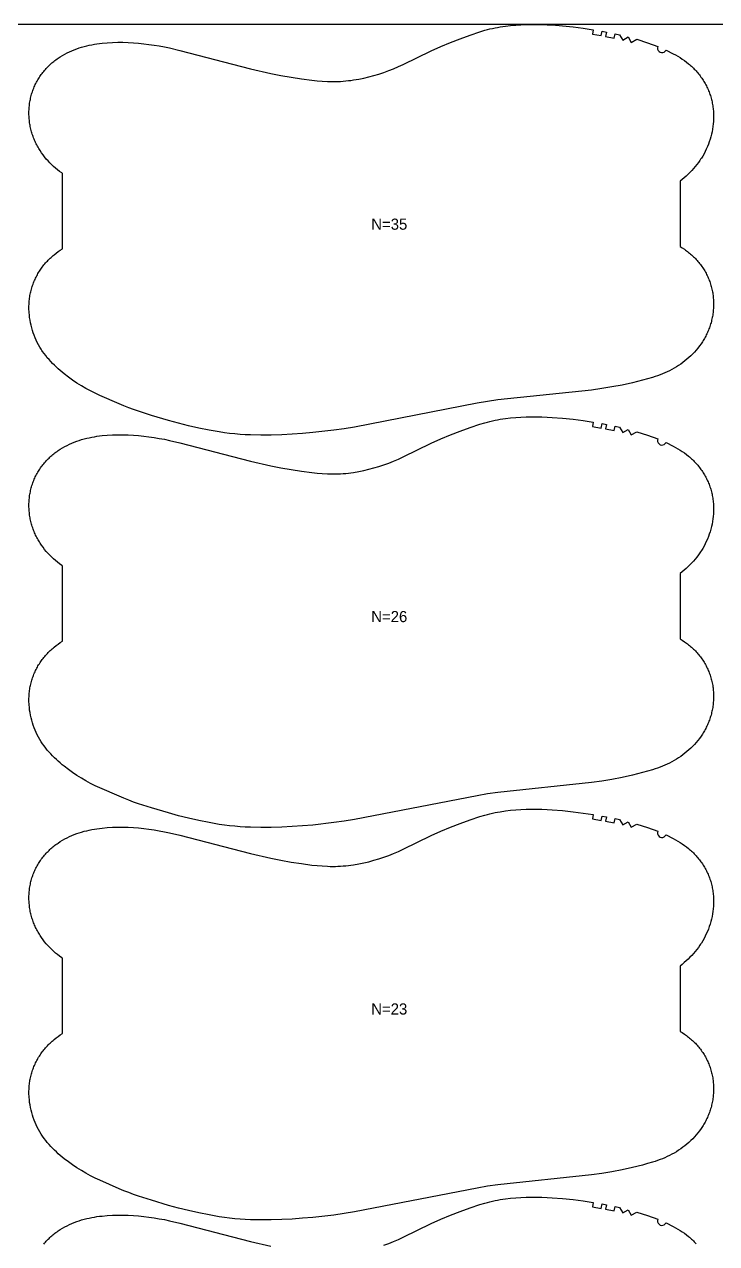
# Model space of a CAD drawing. Header units: inches. Extents: x 0 to 1865, y 0 to 1063.
# Drawn here: x 309 to 620, y 516 to 1063 of the extents above; entities that cross this region are included whole.
import ezdxf

# ---------------------------------------------------------------- set-up
doc = ezdxf.new("R2010")
doc.units = ezdxf.units.IN

msp = doc.modelspace()

# ---------------------------------------------------------------- linework, layer by layer
at = {"layer": '1'}
for points in [[(0, 0), (1864.8753, 0), (1864.8753, 1063.1122), (0, 1063.1122), (0, 0)], [(597.534, 1051.607), (600.7956, 1049.962), (601.8212, 1049.3922), (602.8342, 1048.8001), (603.8324, 1048.1841), (604.8136, 1047.5427), (605.7755, 1046.8743), (606.7159, 1046.1775), (607.6324, 1045.4507), (608.0811, 1045.0755), (608.523, 1044.6923), (608.9578, 1044.3009), (609.3854, 1043.9014), (609.8056, 1043.4939), (610.2183, 1043.0786), (610.6231, 1042.6556), (611.0201, 1042.2251), (611.4091, 1041.7872), (611.7897, 1041.342), (612.162, 1040.8897), (612.5257, 1040.4305), (612.8807, 1039.9644), (613.2268, 1039.4917), (613.5638, 1039.0124), (613.8915, 1038.5268), (614.2099, 1038.0349), (614.5187, 1037.537), (614.8177, 1037.0331), (615.107, 1036.5235), (615.3862, 1036.0083), (615.6554, 1035.4878), (615.9145, 1034.9622), (616.1632, 1034.4317), (616.4016, 1033.8964), (616.6296, 1033.3567), (616.8469, 1032.8127), (617.0535, 1032.2645), (617.2494, 1031.7125), (617.4343, 1031.1569), (617.6082, 1030.5977), (617.771, 1030.0353), (617.9226, 1029.4698), (618.0628, 1028.9015), (618.1916, 1028.3305), (618.3091, 1027.7571), (618.4153, 1027.1815), (618.5103, 1026.6039), (618.5941, 1026.0245), (618.6669, 1025.4435), (618.7286, 1024.8612), (618.7795, 1024.2777), (618.8195, 1023.6934), (618.8488, 1023.1083), (618.8674, 1022.5227), (618.8753, 1021.9368), (618.8727, 1021.3509), (618.8597, 1020.7651), (618.8363, 1020.1797), (618.8025, 1019.5949), (618.7044, 1018.4278), (618.566, 1017.265), (618.3881, 1016.1075), (618.1714, 1014.9565), (617.9165, 1013.813), (617.6243, 1012.6782), (617.2954, 1011.553), (616.9305, 1010.4387), (616.5302, 1009.3363), (616.0948, 1008.2473), (615.6245, 1007.1732), (615.1194, 1006.1155), (614.5796, 1005.0758), (614.0053, 1004.0554), (613.3966, 1003.0559), (613.0795, 1002.5645), (612.7538, 1002.0789), (612.0773, 1001.1254), (611.369, 1000.1951), (610.6312, 999.2872), (609.8662, 998.401), (609.0763, 997.5358), (608.2638, 996.6907), (607.4309, 995.8651), (606.5798, 995.0583), (605.7128, 994.2694), (604.8306, 993.498), (603.9341, 992.7436), (603.8753, 992.6959), (603.8753, 963.4129), (604.8041, 962.8454), (605.7826, 962.2006), (606.2631, 961.8655), (606.7376, 961.522), (607.2058, 961.1701), (607.6675, 960.8099), (608.1225, 960.4412), (608.5705, 960.0642), (609.0115, 959.6788), (609.445, 959.2851), (609.871, 958.8831), (610.2892, 958.4729), (610.6995, 958.0547), (611.1016, 957.6286), (611.4953, 957.1948), (611.8805, 956.7534), (612.2571, 956.3046), (612.6247, 955.8485), (612.9832, 955.3853), (613.3324, 954.9152), (613.6721, 954.4382), (614.0021, 953.9545), (614.3223, 953.4643), (614.6324, 952.9677), (614.9323, 952.4649), (615.2218, 951.9561), (615.5006, 951.4413), (615.7688, 950.9209), (616.0262, 950.395), (616.2729, 949.8639), (616.5087, 949.3278), (616.7336, 948.7871), (616.9475, 948.2418), (617.1505, 947.6924), (617.3424, 947.1389), (617.5232, 946.5817), (617.6928, 946.0209), (617.8511, 945.4569), (617.9982, 944.8899), (618.134, 944.32), (618.2584, 943.7476), (618.3713, 943.1729), (618.4728, 942.5961), (618.5628, 942.0175), (618.6414, 941.4372), (618.7086, 940.8555), (618.7644, 940.2725), (618.809, 939.6886), (618.8423, 939.1039), (618.8644, 938.5185), (618.8753, 937.9329), (618.8751, 937.347), (618.8638, 936.7613), (618.8414, 936.1758), (618.808, 935.5908), (618.7636, 935.0065), (618.7082, 934.4231), (618.642, 933.8408), (618.5649, 933.2599), (618.4769, 932.6805), (618.3782, 932.1029), (618.2687, 931.5273), (618.1485, 930.9538), (618.0176, 930.3828), (617.876, 929.8143), (617.7238, 929.2486), (617.5611, 928.686), (617.3878, 928.1266), (617.204, 927.5706), (617.0098, 927.0183), (616.805, 926.4698), (616.5899, 925.9254), (616.3645, 925.3853), (616.1287, 924.8497), (615.8826, 924.3188), (615.6265, 923.7926), (615.3604, 923.2713), (615.0846, 922.7551), (614.7993, 922.2439), (614.5047, 921.7379), (614.2009, 921.2373), (613.8882, 920.742), (613.2367, 919.768), (612.5518, 918.8168), (611.8349, 917.8891), (611.0877, 916.9858), (610.3116, 916.1077), (609.5076, 915.2553), (608.6769, 914.4292), (607.8203, 913.6301), (606.9389, 912.8586), (606.0337, 912.1153), (605.1057, 911.4007), (604.1559, 910.7156), (603.1854, 910.0602), (602.1953, 909.4346), (601.187, 908.8385), (600.1617, 908.2717), (599.1207, 907.734), (598.0654, 907.2251), (596.9968, 906.7447), (595.9164, 906.2927), (594.8254, 905.8684), (593.725, 905.4696), (592.6163, 905.0935), (591.5004, 904.7374), (589.252, 904.0748), (586.9889, 903.4602), (582.4426, 902.3205), (577.8701, 901.3022), (573.2684, 900.4182), (568.6421, 899.6721), (563.9976, 899.0565), (522.0631, 894.5834), (517.4271, 893.9016), (512.8078, 893.1126), (457.6061, 882.3913), (452.977, 881.6654), (448.335, 881.0219), (439.026, 879.9403), (434.3577, 879.5341), (429.6822, 879.2211), (425.0019, 878.9958), (420.3178, 878.8591), (415.6315, 878.82), (410.9468, 878.9126), (408.6065, 879.0203), (406.2687, 879.1724), (403.9344, 879.3701), (401.6045, 879.6146), (399.28, 879.9065), (396.9613, 880.2428), (392.3422, 881.0338), (387.7488, 881.9592), (383.179, 882.9956), (378.6311, 884.125), (374.1076, 885.347), (366.4702, 887.6261), (360.6761, 889.4986), (358.4633, 890.268), (356.2667, 891.0796), (354.089, 891.9397), (351.9263, 892.8387), (343.3352, 896.5943), (341.2128, 897.5859), (339.1181, 898.6316), (337.0593, 899.7463), (335.0384, 900.9298), (333.0559, 902.1782), (331.1123, 903.4873), (329.2091, 904.8546), (327.3512, 906.2824), (326.4412, 907.0202), (325.5447, 907.7746), (324.6626, 908.546), (323.7955, 909.3349), (322.9445, 910.1418), (322.1115, 910.9674), (321.299, 911.8124), (320.5091, 912.6776), (319.7441, 913.5638), (319.0063, 914.4717), (318.298, 915.402), (317.6215, 916.3555), (317.2958, 916.8411), (316.9787, 917.3325), (316.37, 918.332), (315.7958, 919.3524), (315.256, 920.3922), (314.7508, 921.4499), (314.2805, 922.5239), (313.8451, 923.6129), (313.4449, 924.7153), (313.08, 925.8296), (312.751, 926.9548), (312.4588, 928.0896), (312.2039, 929.2331), (311.9872, 930.3841), (311.8093, 931.5416), (311.6709, 932.7044), (311.5728, 933.8715), (311.5391, 934.4564), (311.5156, 935.0418), (311.5026, 935.6275), (311.5, 936.2134), (311.508, 936.7993), (311.5265, 937.3849), (311.5558, 937.97), (311.5958, 938.5544), (311.6467, 939.1378), (311.7085, 939.7201), (311.7812, 940.3011), (311.8651, 940.8805), (311.96, 941.4581), (312.0662, 942.0337), (312.1837, 942.6071), (312.3125, 943.1781), (312.4527, 943.7464), (312.6043, 944.3119), (312.7671, 944.8743), (312.941, 945.4335), (313.126, 945.9892), (313.3218, 946.5412), (313.5284, 947.0893), (313.7458, 947.6333), (313.9737, 948.1731), (314.2121, 948.7083), (314.4608, 949.2388), (314.7199, 949.7644), (314.9891, 950.2849), (315.2684, 950.8001), (315.5576, 951.3097), (315.8566, 951.8136), (316.1654, 952.3116), (316.4838, 952.8034), (316.8115, 953.2891), (317.1485, 953.7683), (317.4946, 954.241), (317.8496, 954.7071), (318.2133, 955.1663), (318.5856, 955.6186), (318.9663, 956.0638), (319.3552, 956.5017), (319.7522, 956.9322), (320.1571, 957.3552), (320.5697, 957.7705), (320.9899, 958.178), (321.4175, 958.5776), (321.8523, 958.969), (322.2942, 959.3522), (322.7429, 959.7273), (323.6595, 960.4541), (324.5998, 961.1509), (325.5617, 961.8193), (326.5, 962.4327), (326.5, 996.2495), (326.2194, 996.4389), (325.2696, 997.1241), (324.3416, 997.8387), (323.4364, 998.582), (322.555, 999.3535), (321.6984, 1000.1526), (320.8677, 1000.9787), (320.0637, 1001.8311), (319.2876, 1002.7092), (318.5404, 1003.6125), (317.8236, 1004.5402), (317.1386, 1005.4914), (316.4871, 1006.4654), (316.1744, 1006.9607), (315.8707, 1007.4613), (315.576, 1007.9673), (315.2907, 1008.4785), (315.0149, 1008.9947), (314.7489, 1009.516), (314.4927, 1010.0421), (314.2466, 1010.5731), (314.0108, 1011.1087), (313.7854, 1011.6488), (313.5703, 1012.1932), (313.3656, 1012.7417), (313.1713, 1013.294), (312.9875, 1013.85), (312.8142, 1014.4094), (312.6515, 1014.972), (312.4993, 1015.5377), (312.3578, 1016.1061), (312.2269, 1016.6772), (312.1066, 1017.2507), (311.9971, 1017.8263), (311.8984, 1018.4039), (311.8105, 1018.9833), (311.7334, 1019.5642), (311.6671, 1020.1465), (311.6118, 1020.7298), (311.5674, 1021.3141), (311.534, 1021.8992), (311.5116, 1022.4846), (311.5002, 1023.0704), (311.5, 1023.6562), (311.5109, 1024.2419), (311.533, 1024.8272), (311.5663, 1025.412), (311.6109, 1025.9959), (311.6668, 1026.5789), (311.734, 1027.1606), (311.8125, 1027.7409), (311.9025, 1028.3195), (312.004, 1028.8963), (312.1169, 1029.471), (312.2413, 1030.0434), (312.3771, 1030.6132), (312.5242, 1031.1803), (312.6826, 1031.7443), (312.8522, 1032.3051), (313.0329, 1032.8623), (313.2248, 1033.4157), (313.4278, 1033.9652), (313.6417, 1034.5105), (313.8666, 1035.0512), (314.1024, 1035.5873), (314.3491, 1036.1184), (314.6065, 1036.6442), (314.8747, 1037.1647), (315.1535, 1037.6795), (315.443, 1038.1883), (315.7429, 1038.6911), (316.053, 1039.1877), (316.3732, 1039.6779), (316.7032, 1040.1615), (317.043, 1040.6385), (317.3922, 1041.1087), (317.7507, 1041.5719), (318.1183, 1042.028), (318.4948, 1042.4768), (318.88, 1042.9182), (319.2738, 1043.352), (319.6759, 1043.7781), (320.0861, 1044.1963), (320.5043, 1044.6065), (320.9303, 1045.0085), (321.3639, 1045.4022), (321.8048, 1045.7876), (322.2528, 1046.1646), (322.7078, 1046.5332), (323.1695, 1046.8935), (323.6377, 1047.2454), (324.1122, 1047.5889), (324.5928, 1047.924), (325.5712, 1048.5688), (326.5713, 1049.1798), (327.5913, 1049.7569), (328.6295, 1050.2999), (329.6843, 1050.809), (330.7542, 1051.2845), (331.8382, 1051.7272), (332.9349, 1052.1378), (334.0431, 1052.5168), (335.1616, 1052.8649), (336.289, 1053.1827), (337.4243, 1053.471), (338.5661, 1053.7304), (339.7138, 1053.9623), (340.8666, 1054.1681), (342.0239, 1054.3492), (343.1849, 1054.507), (344.349, 1054.643), (346.6838, 1054.855), (349.0233, 1054.9948), (351.3652, 1055.0655), (353.7077, 1055.0685), (356.0492, 1055.0053), (358.388, 1054.8777), (360.7232, 1054.6902), (363.054, 1054.4479), (365.3794, 1054.1558), (367.6985, 1053.8178), (370.0102, 1053.434), (372.3134, 1053.0034), (374.6066, 1052.5249), (379.1641, 1051.4388), (410.9167, 1043.2039), (420.0589, 1041.1418), (424.6564, 1040.2353), (429.2694, 1039.4121), (433.8967, 1038.6765), (438.5424, 1038.0637), (440.8735, 1037.8181), (443.2093, 1037.6267), (445.5485, 1037.5023), (446.7189, 1037.4692), (447.8897, 1037.4577), (449.0606, 1037.4689), (450.2313, 1037.5029), (451.4013, 1037.5594), (452.5701, 1037.6379), (453.7374, 1037.7383), (454.9027, 1037.8601), (456.0656, 1038.0031), (457.2257, 1038.1668), (459.5358, 1038.555), (461.8318, 1039.0203), (464.1123, 1039.558), (466.3764, 1040.1633), (468.6227, 1040.8325), (470.8486, 1041.5657), (473.0515, 1042.3638), (475.2284, 1043.2281), (477.3781, 1044.1567), (479.5054, 1045.1371), (492.1408, 1051.3022), (496.4202, 1053.2109), (500.7506, 1055.0022), (505.1207, 1056.6913), (509.527, 1058.2874), (513.9724, 1059.775), (516.2166, 1060.4454), (517.3455, 1060.755), (518.4797, 1061.0449), (519.6193, 1061.3132), (520.7639, 1061.5603), (521.9132, 1061.7865), (523.0665, 1061.9925), (525.3834, 1062.3459), (527.7103, 1062.6248), (530.0439, 1062.8341), (532.382, 1062.9803), (534.7232, 1063.0706), (537.0661, 1063.1122), (539.4093, 1063.1108), (541.752, 1063.0677), (544.0933, 1062.9827), (546.4327, 1062.8556), (551.1035, 1062.4817), (555.7627, 1061.9773), (560.3281, 1061.3859), (564.881, 1060.7061), (564.5666, 1058.731), (568.4735, 1058.0725), (568.8254, 1060.0413), (570.7923, 1059.6783), (570.4179, 1057.7136), (574.2851, 1056.9252), (574.7114, 1058.8792), (576.6623, 1058.4392), (578.1265, 1056.0308), (580.5449, 1057.479), (581.945, 1055.0319), (584.4013, 1056.4159), (589.1538, 1054.8679), (593.8659, 1053.2009), (593.7183, 1052.5985), (593.7623, 1051.9799), (593.9938, 1051.4045), (594.3904, 1050.9277), (594.914, 1050.5953), (595.5143, 1050.4393), (596.1335, 1050.4747), (596.7121, 1050.6981), (597.1944, 1051.0881), (597.534, 1051.607)], [(597.534, 875.543), (600.7956, 873.898), (601.8212, 873.3282), (602.8342, 872.7361), (603.8324, 872.1201), (604.8136, 871.4787), (605.7755, 870.8103), (606.7159, 870.1135), (607.6324, 869.3867), (608.0811, 869.0115), (608.523, 868.6283), (608.9578, 868.2369), (609.3854, 867.8374), (609.8056, 867.4299), (610.2183, 867.0146), (610.6231, 866.5916), (611.0201, 866.1611), (611.4091, 865.7232), (611.7897, 865.278), (612.162, 864.8257), (612.5257, 864.3665), (612.8807, 863.9004), (613.2268, 863.4277), (613.5638, 862.9484), (613.8915, 862.4628), (614.2099, 861.9709), (614.5187, 861.473), (614.8177, 860.9691), (615.107, 860.4595), (615.3862, 859.9443), (615.6554, 859.4238), (615.9145, 858.8982), (616.1632, 858.3677), (616.4016, 857.8324), (616.6296, 857.2927), (616.8469, 856.7487), (617.0535, 856.2005), (617.2494, 855.6485), (617.4343, 855.0929), (617.6082, 854.5337), (617.771, 853.9713), (617.9226, 853.4058), (618.0628, 852.8375), (618.1916, 852.2665), (618.3091, 851.6931), (618.4153, 851.1175), (618.5103, 850.5399), (618.5941, 849.9605), (618.6669, 849.3795), (618.7286, 848.7972), (618.7795, 848.2137), (618.8195, 847.6294), (618.8488, 847.0443), (618.8674, 846.4587), (618.8753, 845.8728), (618.8727, 845.2869), (618.8597, 844.7011), (618.8363, 844.1157), (618.8025, 843.5309), (618.7044, 842.3638), (618.566, 841.201), (618.3881, 840.0435), (618.1714, 838.8925), (617.9165, 837.749), (617.6243, 836.6142), (617.2954, 835.489), (616.9305, 834.3747), (616.5302, 833.2723), (616.0948, 832.1833), (615.6245, 831.1092), (615.1194, 830.0515), (614.5796, 829.0118), (614.0053, 827.9914), (613.3966, 826.9919), (613.0795, 826.5005), (612.7538, 826.0149), (612.0773, 825.0614), (611.369, 824.1311), (610.6312, 823.2232), (609.8662, 822.337), (609.0763, 821.4718), (608.2638, 820.6267), (607.4309, 819.8011), (606.5798, 818.9943), (605.7128, 818.2054), (604.8306, 817.434), (603.9341, 816.6796), (603.8753, 816.6319), (603.8753, 787.3489), (604.8041, 786.7814), (605.7826, 786.1366), (606.2631, 785.8015), (606.7376, 785.458), (607.2058, 785.1061), (607.6675, 784.7459), (608.1225, 784.3772), (608.5705, 784.0002), (609.0115, 783.6148), (609.445, 783.2211), (609.871, 782.8191), (610.2892, 782.4089), (610.6995, 781.9907), (611.1016, 781.5646), (611.4953, 781.1308), (611.8805, 780.6894), (612.2571, 780.2406), (612.6247, 779.7845), (612.9832, 779.3213), (613.3324, 778.8512), (613.6721, 778.3742), (614.0021, 777.8905), (614.3223, 777.4003), (614.6324, 776.9037), (614.9323, 776.4009), (615.2218, 775.8921), (615.5006, 775.3773), (615.7688, 774.8569), (616.0262, 774.331), (616.2729, 773.7999), (616.5087, 773.2638), (616.7336, 772.7231), (616.9475, 772.1778), (617.1505, 771.6284), (617.3424, 771.0749), (617.5232, 770.5177), (617.6928, 769.9569), (617.8511, 769.3929), (617.9982, 768.8259), (618.134, 768.256), (618.2584, 767.6836), (618.3713, 767.1089), (618.4728, 766.5321), (618.5628, 765.9535), (618.6414, 765.3732), (618.7086, 764.7915), (618.7644, 764.2085), (618.809, 763.6246), (618.8423, 763.0399), (618.8644, 762.4545), (618.8753, 761.8689), (618.8751, 761.283), (618.8638, 760.6973), (618.8414, 760.1118), (618.808, 759.5268), (618.7636, 758.9425), (618.7082, 758.3591), (618.642, 757.7768), (618.5649, 757.1959), (618.4769, 756.6165), (618.3782, 756.0389), (618.2687, 755.4633), (618.1485, 754.8898), (618.0176, 754.3188), (617.876, 753.7503), (617.7238, 753.1846), (617.5611, 752.622), (617.3878, 752.0626), (617.204, 751.5066), (617.0098, 750.9543), (616.805, 750.4058), (616.5899, 749.8614), (616.3645, 749.3213), (616.1287, 748.7857), (615.8826, 748.2548), (615.6265, 747.7286), (615.3604, 747.2073), (615.0846, 746.6911), (614.7993, 746.1799), (614.5047, 745.6739), (614.2009, 745.1733), (613.8882, 744.678), (613.2367, 743.704), (612.5518, 742.7528), (611.8349, 741.8251), (611.0877, 740.9218), (610.3116, 740.0437), (609.5076, 739.1913), (608.6769, 738.3652), (607.8203, 737.5661), (606.9389, 736.7946), (606.0337, 736.0513), (605.1057, 735.3367), (604.1559, 734.6516), (603.1854, 733.9962), (602.1953, 733.3706), (601.187, 732.7745), (600.1617, 732.2077), (599.1207, 731.67), (598.0654, 731.1611), (596.9968, 730.6807), (595.9164, 730.2287), (594.8254, 729.8044), (593.725, 729.4056), (592.6163, 729.0295), (591.5004, 728.6734), (589.252, 728.0108), (586.9889, 727.3962), (582.4426, 726.2565), (577.8701, 725.2382), (573.2684, 724.3542), (568.6421, 723.6081), (563.9976, 722.9925), (522.0631, 718.5194), (517.4271, 717.8376), (512.8078, 717.0486), (457.6061, 706.3273), (452.977, 705.6014), (448.335, 704.9579), (439.026, 703.8763), (434.3577, 703.4701), (429.6822, 703.1571), (425.0019, 702.9318), (420.3178, 702.7951), (415.6315, 702.756), (410.9468, 702.8486), (408.6065, 702.9563), (406.2687, 703.1084), (403.9344, 703.3061), (401.6045, 703.5506), (399.28, 703.8425), (396.9613, 704.1788), (392.3422, 704.9698), (387.7488, 705.8952), (383.179, 706.9316), (378.6311, 708.061), (374.1076, 709.283), (366.4702, 711.5621), (360.6761, 713.4346), (358.4633, 714.204), (356.2667, 715.0156), (354.089, 715.8757), (351.9263, 716.7747), (343.3352, 720.5303), (341.2128, 721.5219), (339.1181, 722.5676), (337.0593, 723.6823), (335.0384, 724.8658), (333.0559, 726.1142), (331.1123, 727.4233), (329.2091, 728.7906), (327.3512, 730.2184), (326.4412, 730.9562), (325.5447, 731.7106), (324.6626, 732.482), (323.7955, 733.2709), (322.9445, 734.0778), (322.1115, 734.9034), (321.299, 735.7484), (320.5091, 736.6136), (319.7441, 737.4998), (319.0063, 738.4077), (318.298, 739.338), (317.6215, 740.2915), (317.2958, 740.7771), (316.9787, 741.2685), (316.37, 742.268), (315.7958, 743.2884), (315.256, 744.3282), (314.7508, 745.3859), (314.2805, 746.4599), (313.8451, 747.5489), (313.4449, 748.6513), (313.08, 749.7656), (312.751, 750.8908), (312.4588, 752.0256), (312.2039, 753.1691), (311.9872, 754.3201), (311.8093, 755.4776), (311.6709, 756.6404), (311.5728, 757.8075), (311.5391, 758.3924), (311.5156, 758.9778), (311.5026, 759.5635), (311.5, 760.1494), (311.508, 760.7353), (311.5265, 761.3209), (311.5558, 761.906), (311.5958, 762.4904), (311.6467, 763.0738), (311.7085, 763.6561), (311.7812, 764.2371), (311.8651, 764.8165), (311.96, 765.3941), (312.0662, 765.9697), (312.1837, 766.5431), (312.3125, 767.1141), (312.4527, 767.6824), (312.6043, 768.2479), (312.7671, 768.8103), (312.941, 769.3695), (313.126, 769.9252), (313.3218, 770.4772), (313.5284, 771.0253), (313.7458, 771.5693), (313.9737, 772.1091), (314.2121, 772.6443), (314.4608, 773.1748), (314.7199, 773.7004), (314.9891, 774.2209), (315.2684, 774.7361), (315.5576, 775.2457), (315.8566, 775.7496), (316.1654, 776.2476), (316.4838, 776.7394), (316.8115, 777.2251), (317.1485, 777.7043), (317.4946, 778.177), (317.8496, 778.6431), (318.2133, 779.1023), (318.5856, 779.5546), (318.9663, 779.9998), (319.3552, 780.4377), (319.7522, 780.8682), (320.1571, 781.2912), (320.5697, 781.7065), (320.9899, 782.114), (321.4175, 782.5136), (321.8523, 782.905), (322.2942, 783.2882), (322.7429, 783.6633), (323.6595, 784.3901), (324.5998, 785.0869), (325.5617, 785.7553), (326.5, 786.3687), (326.5, 820.1855), (326.2194, 820.3749), (325.2696, 821.0601), (324.3416, 821.7747), (323.4364, 822.518), (322.555, 823.2895), (321.6984, 824.0886), (320.8677, 824.9147), (320.0637, 825.7671), (319.2876, 826.6452), (318.5404, 827.5485), (317.8236, 828.4762), (317.1386, 829.4274), (316.4871, 830.4014), (316.1744, 830.8967), (315.8707, 831.3973), (315.576, 831.9033), (315.2907, 832.4145), (315.0149, 832.9307), (314.7489, 833.452), (314.4927, 833.9781), (314.2466, 834.5091), (314.0108, 835.0447), (313.7854, 835.5848), (313.5703, 836.1292), (313.3656, 836.6777), (313.1713, 837.23), (312.9875, 837.786), (312.8142, 838.3454), (312.6515, 838.908), (312.4993, 839.4737), (312.3578, 840.0421), (312.2269, 840.6132), (312.1066, 841.1867), (311.9971, 841.7623), (311.8984, 842.3399), (311.8105, 842.9193), (311.7334, 843.5002), (311.6671, 844.0825), (311.6118, 844.6658), (311.5674, 845.2501), (311.534, 845.8352), (311.5116, 846.4206), (311.5002, 847.0064), (311.5, 847.5922), (311.5109, 848.1779), (311.533, 848.7632), (311.5663, 849.348), (311.6109, 849.9319), (311.6668, 850.5149), (311.734, 851.0966), (311.8125, 851.6769), (311.9025, 852.2555), (312.004, 852.8323), (312.1169, 853.407), (312.2413, 853.9794), (312.3771, 854.5492), (312.5242, 855.1163), (312.6826, 855.6803), (312.8522, 856.2411), (313.0329, 856.7983), (313.2248, 857.3517), (313.4278, 857.9012), (313.6417, 858.4465), (313.8666, 858.9872), (314.1024, 859.5233), (314.3491, 860.0544), (314.6065, 860.5802), (314.8747, 861.1007), (315.1535, 861.6155), (315.443, 862.1243), (315.7429, 862.6271), (316.053, 863.1237), (316.3732, 863.6139), (316.7032, 864.0975), (317.043, 864.5745), (317.3922, 865.0447), (317.7507, 865.5079), (318.1183, 865.964), (318.4948, 866.4128), (318.88, 866.8542), (319.2738, 867.288), (319.6759, 867.7141), (320.0861, 868.1323), (320.5043, 868.5425), (320.9303, 868.9445), (321.3639, 869.3382), (321.8048, 869.7236), (322.2528, 870.1006), (322.7078, 870.4692), (323.1695, 870.8295), (323.6377, 871.1814), (324.1122, 871.5249), (324.5928, 871.86), (325.5712, 872.5048), (326.5713, 873.1158), (327.5913, 873.6929), (328.6295, 874.2359), (329.6843, 874.745), (330.7542, 875.2205), (331.8382, 875.6632), (332.9349, 876.0738), (334.0431, 876.4528), (335.1616, 876.8009), (336.289, 877.1187), (337.4243, 877.407), (338.5661, 877.6664), (339.7138, 877.8983), (340.8666, 878.1041), (342.0239, 878.2852), (343.1849, 878.443), (344.349, 878.579), (346.6838, 878.791), (349.0233, 878.9308), (351.3652, 879.0015), (353.7077, 879.0045), (356.0492, 878.9413), (358.388, 878.8137), (360.7232, 878.6262), (363.054, 878.3839), (365.3794, 878.0918), (367.6985, 877.7538), (370.0102, 877.37), (372.3134, 876.9394), (374.6066, 876.4609), (379.1641, 875.3748), (410.9167, 867.1399), (420.0589, 865.0778), (424.6564, 864.1713), (429.2694, 863.3481), (433.8967, 862.6125), (438.5424, 861.9997), (440.8735, 861.7541), (443.2093, 861.5627), (445.5485, 861.4383), (446.7189, 861.4052), (447.8897, 861.3937), (449.0606, 861.4049), (450.2313, 861.4389), (451.4013, 861.4954), (452.5701, 861.5739), (453.7374, 861.6743), (454.9027, 861.7961), (456.0656, 861.9391), (457.2257, 862.1028), (459.5358, 862.491), (461.8318, 862.9563), (464.1123, 863.494), (466.3764, 864.0993), (468.6227, 864.7685), (470.8486, 865.5017), (473.0515, 866.2998), (475.2284, 867.1641), (477.3781, 868.0927), (479.5054, 869.0731), (492.1408, 875.2382), (496.4202, 877.1469), (500.7506, 878.9382), (505.1207, 880.6273), (509.527, 882.2234), (513.9724, 883.711), (516.2166, 884.3814), (517.3455, 884.691), (518.4797, 884.9809), (519.6193, 885.2492), (520.7639, 885.4963), (521.9132, 885.7225), (523.0665, 885.9285), (525.3834, 886.2819), (527.7103, 886.5608), (530.0439, 886.7701), (532.382, 886.9163), (534.7232, 887.0066), (537.0661, 887.0482), (539.4093, 887.0468), (541.752, 887.0037), (544.0933, 886.9187), (546.4327, 886.7916), (551.1035, 886.4177), (555.7627, 885.9133), (560.3281, 885.3219), (564.881, 884.6421), (564.5666, 882.667), (568.4735, 882.0085), (568.8254, 883.9773), (570.7923, 883.6143), (570.4179, 881.6496), (574.2851, 880.8612), (574.7114, 882.8152), (576.6623, 882.3752), (578.1265, 879.9668), (580.5449, 881.415), (581.945, 878.9679), (584.4013, 880.3519), (589.1538, 878.8039), (593.8659, 877.1369), (593.7183, 876.5345), (593.7623, 875.9159), (593.9938, 875.3405), (594.3904, 874.8637), (594.914, 874.5313), (595.5143, 874.3753), (596.1335, 874.4107), (596.7121, 874.6341), (597.1944, 875.0241), (597.534, 875.543)], [(597.534, 699.479), (600.7956, 697.834), (601.8212, 697.2642), (602.8342, 696.6721), (603.8324, 696.0561), (604.8136, 695.4147), (605.7755, 694.7463), (606.7159, 694.0495), (607.6324, 693.3227), (608.0811, 692.9475), (608.523, 692.5643), (608.9578, 692.1729), (609.3854, 691.7734), (609.8056, 691.3659), (610.2183, 690.9506), (610.6231, 690.5276), (611.0201, 690.0971), (611.4091, 689.6592), (611.7897, 689.214), (612.162, 688.7617), (612.5257, 688.3025), (612.8807, 687.8364), (613.2268, 687.3637), (613.5638, 686.8844), (613.8915, 686.3988), (614.2099, 685.9069), (614.5187, 685.409), (614.8177, 684.9051), (615.107, 684.3955), (615.3862, 683.8803), (615.6554, 683.3598), (615.9145, 682.8342), (616.1632, 682.3037), (616.4016, 681.7684), (616.6296, 681.2287), (616.8469, 680.6847), (617.0535, 680.1365), (617.2494, 679.5845), (617.4343, 679.0289), (617.6082, 678.4697), (617.771, 677.9073), (617.9226, 677.3418), (618.0628, 676.7735), (618.1916, 676.2025), (618.3091, 675.6291), (618.4153, 675.0535), (618.5103, 674.4759), (618.5941, 673.8965), (618.6669, 673.3155), (618.7286, 672.7332), (618.7795, 672.1497), (618.8195, 671.5654), (618.8488, 670.9803), (618.8674, 670.3947), (618.8753, 669.8088), (618.8727, 669.2229), (618.8597, 668.6371), (618.8363, 668.0517), (618.8025, 667.4669), (618.7044, 666.2998), (618.566, 665.137), (618.3881, 663.9795), (618.1714, 662.8285), (617.9165, 661.685), (617.6243, 660.5502), (617.2954, 659.425), (616.9305, 658.3107), (616.5302, 657.2083), (616.0948, 656.1193), (615.6245, 655.0452), (615.1194, 653.9875), (614.5796, 652.9478), (614.0053, 651.9274), (613.3966, 650.9279), (613.0795, 650.4365), (612.7538, 649.9509), (612.0773, 648.9974), (611.369, 648.0671), (610.6312, 647.1592), (609.8662, 646.273), (609.0763, 645.4078), (608.2638, 644.5627), (607.4309, 643.7371), (606.5798, 642.9303), (605.7128, 642.1414), (604.8306, 641.37), (603.9341, 640.6156), (603.8753, 640.5679), (603.8753, 611.2849), (604.8041, 610.7174), (605.7826, 610.0726), (606.2631, 609.7375), (606.7376, 609.394), (607.2058, 609.0421), (607.6675, 608.6819), (608.1225, 608.3132), (608.5705, 607.9362), (609.0115, 607.5508), (609.445, 607.1571), (609.871, 606.7551), (610.2892, 606.3449), (610.6995, 605.9267), (611.1016, 605.5006), (611.4953, 605.0668), (611.8805, 604.6254), (612.2571, 604.1766), (612.6247, 603.7205), (612.9832, 603.2573), (613.3324, 602.7872), (613.6721, 602.3102), (614.0021, 601.8265), (614.3223, 601.3363), (614.6324, 600.8397), (614.9323, 600.3369), (615.2218, 599.8281), (615.5006, 599.3133), (615.7688, 598.7929), (616.0262, 598.267), (616.2729, 597.7359), (616.5087, 597.1998), (616.7336, 596.6591), (616.9475, 596.1138), (617.1505, 595.5644), (617.3424, 595.0109), (617.5232, 594.4537), (617.6928, 593.8929), (617.8511, 593.3289), (617.9982, 592.7619), (618.134, 592.192), (618.2584, 591.6196), (618.3713, 591.0449), (618.4728, 590.4681), (618.5628, 589.8895), (618.6414, 589.3092), (618.7086, 588.7275), (618.7644, 588.1445), (618.809, 587.5606), (618.8423, 586.9759), (618.8644, 586.3905), (618.8753, 585.8049), (618.8751, 585.219), (618.8638, 584.6333), (618.8414, 584.0478), (618.808, 583.4628), (618.7636, 582.8785), (618.7082, 582.2951), (618.642, 581.7128), (618.5649, 581.1319), (618.4769, 580.5525), (618.3782, 579.9749), (618.2687, 579.3993), (618.1485, 578.8258), (618.0176, 578.2548), (617.876, 577.6863), (617.7238, 577.1206), (617.5611, 576.558), (617.3878, 575.9986), (617.204, 575.4426), (617.0098, 574.8903), (616.805, 574.3418), (616.5899, 573.7974), (616.3645, 573.2573), (616.1287, 572.7217), (615.8826, 572.1908), (615.6265, 571.6646), (615.3604, 571.1433), (615.0846, 570.6271), (614.7993, 570.1159), (614.5047, 569.6099), (614.2009, 569.1093), (613.8882, 568.614), (613.2367, 567.64), (612.5518, 566.6888), (611.8349, 565.7611), (611.0877, 564.8578), (610.3116, 563.9797), (609.5076, 563.1273), (608.6769, 562.3012), (607.8203, 561.5021), (606.9389, 560.7306), (606.0337, 559.9873), (605.1057, 559.2727), (604.1559, 558.5876), (603.1854, 557.9322), (602.1953, 557.3066), (601.187, 556.7105), (600.1617, 556.1437), (599.1207, 555.606), (598.0654, 555.0971), (596.9968, 554.6167), (595.9164, 554.1647), (594.8254, 553.7404), (593.725, 553.3416), (592.6163, 552.9655), (591.5004, 552.6094), (589.252, 551.9468), (586.9889, 551.3322), (582.4426, 550.1925), (577.8701, 549.1742), (573.2684, 548.2902), (568.6421, 547.5441), (563.9976, 546.9285), (522.0631, 542.4554), (517.4271, 541.7736), (512.8078, 540.9846), (457.6061, 530.2633), (452.977, 529.5374), (448.335, 528.8939), (439.026, 527.8123), (434.3577, 527.4061), (429.6822, 527.0931), (425.0019, 526.8678), (420.3178, 526.7311), (415.6315, 526.692), (410.9468, 526.7846), (408.6065, 526.8923), (406.2687, 527.0444), (403.9344, 527.2421), (401.6045, 527.4866), (399.28, 527.7785), (396.9613, 528.1148), (392.3422, 528.9058), (387.7488, 529.8312), (383.179, 530.8676), (378.6311, 531.997), (374.1076, 533.219), (366.4702, 535.4981), (360.6761, 537.3706), (358.4633, 538.14), (356.2667, 538.9516), (354.089, 539.8117), (351.9263, 540.7107), (343.3352, 544.4663), (341.2128, 545.4579), (339.1181, 546.5036), (337.0593, 547.6183), (335.0384, 548.8018), (333.0559, 550.0502), (331.1123, 551.3593), (329.2091, 552.7266), (327.3512, 554.1544), (326.4412, 554.8922), (325.5447, 555.6466), (324.6626, 556.418), (323.7955, 557.2069), (322.9445, 558.0138), (322.1115, 558.8394), (321.299, 559.6844), (320.5091, 560.5496), (319.7441, 561.4358), (319.0063, 562.3437), (318.298, 563.274), (317.6215, 564.2275), (317.2958, 564.7131), (316.9787, 565.2045), (316.37, 566.204), (315.7958, 567.2244), (315.256, 568.2642), (314.7508, 569.3219), (314.2805, 570.3959), (313.8451, 571.4849), (313.4449, 572.5873), (313.08, 573.7016), (312.751, 574.8268), (312.4588, 575.9616), (312.2039, 577.1051), (311.9872, 578.2561), (311.8093, 579.4136), (311.6709, 580.5764), (311.5728, 581.7435), (311.5391, 582.3284), (311.5156, 582.9138), (311.5026, 583.4995), (311.5, 584.0854), (311.508, 584.6713), (311.5265, 585.2569), (311.5558, 585.842), (311.5958, 586.4264), (311.6467, 587.0098), (311.7085, 587.5921), (311.7812, 588.1731), (311.8651, 588.7525), (311.96, 589.3301), (312.0662, 589.9057), (312.1837, 590.4791), (312.3125, 591.0501), (312.4527, 591.6184), (312.6043, 592.1839), (312.7671, 592.7463), (312.941, 593.3055), (313.126, 593.8612), (313.3218, 594.4132), (313.5284, 594.9613), (313.7458, 595.5053), (313.9737, 596.0451), (314.2121, 596.5803), (314.4608, 597.1108), (314.7199, 597.6364), (314.9891, 598.1569), (315.2684, 598.6721), (315.5576, 599.1817), (315.8566, 599.6856), (316.1654, 600.1836), (316.4838, 600.6754), (316.8115, 601.1611), (317.1485, 601.6403), (317.4946, 602.113), (317.8496, 602.5791), (318.2133, 603.0383), (318.5856, 603.4906), (318.9663, 603.9358), (319.3552, 604.3737), (319.7522, 604.8042), (320.1571, 605.2272), (320.5697, 605.6425), (320.9899, 606.05), (321.4175, 606.4496), (321.8523, 606.841), (322.2942, 607.2242), (322.7429, 607.5993), (323.6595, 608.3261), (324.5998, 609.0229), (325.5617, 609.6913), (326.5, 610.3047), (326.5, 644.1215), (326.2194, 644.3109), (325.2696, 644.9961), (324.3416, 645.7107), (323.4364, 646.454), (322.555, 647.2255), (321.6984, 648.0246), (320.8677, 648.8507), (320.0637, 649.7031), (319.2876, 650.5812), (318.5404, 651.4845), (317.8236, 652.4122), (317.1386, 653.3634), (316.4871, 654.3374), (316.1744, 654.8327), (315.8707, 655.3333), (315.576, 655.8393), (315.2907, 656.3505), (315.0149, 656.8667), (314.7489, 657.388), (314.4927, 657.9141), (314.2466, 658.4451), (314.0108, 658.9807), (313.7854, 659.5208), (313.5703, 660.0652), (313.3656, 660.6137), (313.1713, 661.166), (312.9875, 661.722), (312.8142, 662.2814), (312.6515, 662.844), (312.4993, 663.4097), (312.3578, 663.9781), (312.2269, 664.5492), (312.1066, 665.1227), (311.9971, 665.6983), (311.8984, 666.2759), (311.8105, 666.8553), (311.7334, 667.4362), (311.6671, 668.0185), (311.6118, 668.6018), (311.5674, 669.1861), (311.534, 669.7712), (311.5116, 670.3566), (311.5002, 670.9424), (311.5, 671.5282), (311.5109, 672.1139), (311.533, 672.6992), (311.5663, 673.284), (311.6109, 673.8679), (311.6668, 674.4509), (311.734, 675.0326), (311.8125, 675.6129), (311.9025, 676.1915), (312.004, 676.7683), (312.1169, 677.343), (312.2413, 677.9154), (312.3771, 678.4852), (312.5242, 679.0523), (312.6826, 679.6163), (312.8522, 680.1771), (313.0329, 680.7343), (313.2248, 681.2877), (313.4278, 681.8372), (313.6417, 682.3825), (313.8666, 682.9232), (314.1024, 683.4593), (314.3491, 683.9904), (314.6065, 684.5162), (314.8747, 685.0367), (315.1535, 685.5515), (315.443, 686.0603), (315.7429, 686.5631), (316.053, 687.0597), (316.3732, 687.5499), (316.7032, 688.0335), (317.043, 688.5105), (317.3922, 688.9807), (317.7507, 689.4439), (318.1183, 689.9), (318.4948, 690.3488), (318.88, 690.7902), (319.2738, 691.224), (319.6759, 691.6501), (320.0861, 692.0683), (320.5043, 692.4785), (320.9303, 692.8805), (321.3639, 693.2742), (321.8048, 693.6596), (322.2528, 694.0366), (322.7078, 694.4052), (323.1695, 694.7655), (323.6377, 695.1174), (324.1122, 695.4609), (324.5928, 695.796), (325.5712, 696.4408), (326.5713, 697.0518), (327.5913, 697.6289), (328.6295, 698.1719), (329.6843, 698.681), (330.7542, 699.1565), (331.8382, 699.5992), (332.9349, 700.0098), (334.0431, 700.3888), (335.1616, 700.7369), (336.289, 701.0547), (337.4243, 701.343), (338.5661, 701.6024), (339.7138, 701.8343), (340.8666, 702.0401), (342.0239, 702.2212), (343.1849, 702.379), (344.349, 702.515), (346.6838, 702.727), (349.0233, 702.8668), (351.3652, 702.9375), (353.7077, 702.9405), (356.0492, 702.8773), (358.388, 702.7497), (360.7232, 702.5622), (363.054, 702.3199), (365.3794, 702.0278), (367.6985, 701.6898), (370.0102, 701.306), (372.3134, 700.8754), (374.6066, 700.3969), (379.1641, 699.3108), (410.9167, 691.0759), (420.0589, 689.0138), (424.6564, 688.1073), (429.2694, 687.2841), (433.8967, 686.5485), (438.5424, 685.9357), (440.8735, 685.6901), (443.2093, 685.4987), (445.5485, 685.3743), (446.7189, 685.3412), (447.8897, 685.3297), (449.0606, 685.3409), (450.2313, 685.3749), (451.4013, 685.4314), (452.5701, 685.5099), (453.7374, 685.6103), (454.9027, 685.7321), (456.0656, 685.8751), (457.2257, 686.0388), (459.5358, 686.427), (461.8318, 686.8923), (464.1123, 687.43), (466.3764, 688.0353), (468.6227, 688.7045), (470.8486, 689.4377), (473.0515, 690.2358), (475.2284, 691.1001), (477.3781, 692.0287), (479.5054, 693.0091), (492.1408, 699.1742), (496.4202, 701.0829), (500.7506, 702.8742), (505.1207, 704.5633), (509.527, 706.1594), (513.9724, 707.647), (516.2166, 708.3174), (517.3455, 708.627), (518.4797, 708.9169), (519.6193, 709.1852), (520.7639, 709.4323), (521.9132, 709.6585), (523.0665, 709.8645), (525.3834, 710.2179), (527.7103, 710.4968), (530.0439, 710.7061), (532.382, 710.8523), (534.7232, 710.9426), (537.0661, 710.9842), (539.4093, 710.9828), (541.752, 710.9397), (544.0933, 710.8547), (546.4327, 710.7276), (551.1035, 710.3537), (555.7627, 709.8493), (560.3281, 709.2579), (564.881, 708.5781), (564.5666, 706.603), (568.4735, 705.9445), (568.8254, 707.9133), (570.7923, 707.5503), (570.4179, 705.5856), (574.2851, 704.7972), (574.7114, 706.7512), (576.6623, 706.3112), (578.1265, 703.9028), (580.5449, 705.351), (581.945, 702.9039), (584.4013, 704.2879), (589.1538, 702.7399), (593.8659, 701.0729), (593.7183, 700.4705), (593.7623, 699.8519), (593.9938, 699.2765), (594.3904, 698.7997), (594.914, 698.4673), (595.5143, 698.3113), (596.1335, 698.3467), (596.7121, 698.5701), (597.1944, 698.9601), (597.534, 699.479)]]:
    msp.add_lwpolyline(points, close=True, dxfattribs=at)
for points in [[(470.8486, 515.3737), (473.0515, 516.1718), (475.2284, 517.0361), (477.3781, 517.9647), (479.5054, 518.9451), (492.1408, 525.1102), (496.4202, 527.0189), (500.7506, 528.8102), (505.1207, 530.4993), (509.527, 532.0954), (513.9724, 533.583), (516.2166, 534.2534), (517.3455, 534.563), (518.4797, 534.8529), (519.6193, 535.1212), (520.7639, 535.3683), (521.9132, 535.5945), (523.0665, 535.8005), (525.3834, 536.1539), (527.7103, 536.4328), (530.0439, 536.6421), (532.382, 536.7883), (534.7232, 536.8786), (537.0661, 536.9202), (539.4093, 536.9188), (541.752, 536.8757), (544.0933, 536.7907), (546.4327, 536.6636), (551.1035, 536.2897), (555.7627, 535.7853), (560.3281, 535.1939), (564.881, 534.5141), (564.5666, 532.539), (568.4735, 531.8805), (568.8254, 533.8493), (570.7923, 533.4863), (570.4179, 531.5216), (574.2851, 530.7332), (574.7114, 532.6872), (576.6623, 532.2472), (578.1265, 529.8388), (580.5449, 531.287), (581.945, 528.8399), (584.4013, 530.2239), (589.1538, 528.6759), (593.8659, 527.0089), (593.7183, 526.4065), (593.7623, 525.7879), (593.9938, 525.2125), (594.3904, 524.7357), (594.914, 524.4033), (595.5143, 524.2473), (596.1335, 524.2827), (596.7121, 524.5061), (597.1944, 524.8961), (597.534, 525.415), (597.534, 525.415), (600.7956, 523.77), (601.8212, 523.2002), (602.8342, 522.6081), (603.8324, 521.9921), (604.8136, 521.3507), (605.7755, 520.6823), (606.7159, 519.9855), (607.6324, 519.2587), (608.0811, 518.8835), (608.523, 518.5003), (608.9578, 518.1089), (609.3854, 517.7094), (609.8056, 517.3019), (610.2183, 516.8866), (610.6231, 516.4636), (611.0201, 516.0331)], [(318.1183, 515.836), (318.4948, 516.2848), (318.88, 516.7262), (319.2738, 517.16), (319.6759, 517.5861), (320.0861, 518.0043), (320.5043, 518.4145), (320.9303, 518.8165), (321.3639, 519.2102), (321.8048, 519.5956), (322.2528, 519.9726), (322.7078, 520.3412), (323.1695, 520.7015), (323.6377, 521.0534), (324.1122, 521.3969), (324.5928, 521.732), (325.5712, 522.3768), (326.5713, 522.9878), (327.5913, 523.5649), (328.6295, 524.1079), (329.6843, 524.617), (330.7542, 525.0925), (331.8382, 525.5352), (332.9349, 525.9458), (334.0431, 526.3248), (335.1616, 526.6729), (336.289, 526.9907), (337.4243, 527.279), (338.5661, 527.5384), (339.7138, 527.7703), (340.8666, 527.9761), (342.0239, 528.1572), (343.1849, 528.315), (344.349, 528.451), (346.6838, 528.663), (349.0233, 528.8028), (351.3652, 528.8735), (353.7077, 528.8765), (356.0492, 528.8133), (358.388, 528.6857), (360.7232, 528.4982), (363.054, 528.2559), (365.3794, 527.9638), (367.6985, 527.6258), (370.0102, 527.242), (372.3134, 526.8114), (374.6066, 526.3329), (379.1641, 525.2468), (410.9167, 517.0119), (420.0589, 514.9498)]]:
    msp.add_lwpolyline(points, dxfattribs=at)

# ---------------------------------------------------------------- texts
for s, p in [('N=35', (465.1877, 970.9661)), ('N=26', (465.1877, 794.9021)), ('N=23', (465.1877, 618.8381))]:
    msp.add_text(s, height=5, dxfattribs=at).set_placement(p)

doc.saveas('drawing.dxf')
